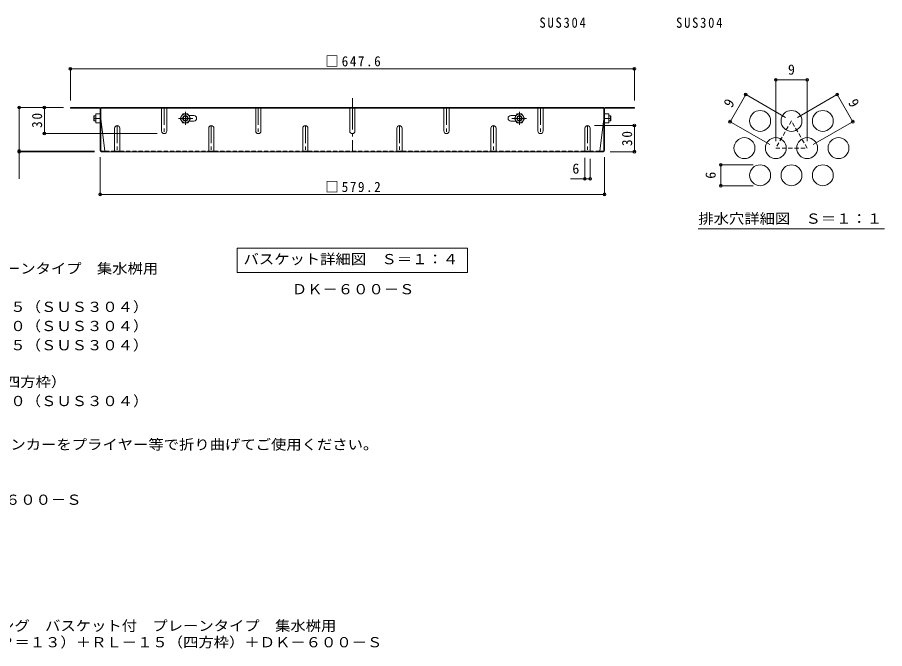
# Model space of a CAD drawing. Units: millimetres at full size, sheet at 1:4, with parts at other scales. Extents: x -953 to 1047, y -779 to 782.
# Drawn here: x 51 to 1047, y -779 to -55 of the extents above; entities that cross this region are included whole.
import ezdxf
from ezdxf.enums import TextEntityAlignment as Align

# ---------------------------------------------------------------- set-up
doc = ezdxf.new("R2010")
doc.units = ezdxf.units.MM
doc.header["$LTSCALE"] = 4
doc.header["$PDMODE"] = 32
doc.header["$PDSIZE"] = 3.2
for name, pattern in [('CHAIN1', [8, 5, -1, 1, -1]), ('CHAIN2', [12, 9, -1, 1, -1]), ('DASHED1', [1.8, 1.2, -0.6])]:
    doc.linetypes.add(name, pattern=pattern)
for name, color, linetype, lineweight in [('A-1_躯体', 3, 'Continuous', 9), ('A-4_その他', 7, 'Continuous', 9), ('A-5_文字', 7, 'Continuous', 9), ('A-7_ハッチ', 2, 'Continuous', 9), ('A-8_記号', 2, 'Continuous', 9), ('A-B_ﾊｯﾁ', 2, 'Continuous', 9), ('D-4_その他', 7, 'Continuous', 9), ('D-5_文字', 7, 'Continuous', 9), ('F-4_F-4ﾚｲﾔ', 7, 'Continuous', 9), ('F-6_F-6ﾚｲﾔ', 2, 'Continuous', 9), ('F-7_F-7ﾚｲﾔ', 2, 'Continuous', 9)]:
    doc.layers.add(name, color=color, linetype=linetype, lineweight=lineweight)
doc.layers.add('F-5_F-5ﾚｲﾔ', color=2, linetype='Continuous')
doc.styles.add('ＭＳ ゴシック', font='')
doc.styles.get('ＭＳ ゴシック').set_extended_font_data('MS Gothic')

msp = doc.modelspace()

# ---------------------------------------------------------------- linework, layer by layer
at = {"layer": 'A-1_躯体'}
for p, q in [((139.592, -167.595), (139.092, -168.095)), ((139.092, -173.095), (139.092, -168.095)), ((139.592, -173.595), (139.592, -167.595)), ((141.292, -167.595), (139.592, -167.595)), ((730.492, -167.595), (732.192, -167.595)), ((732.192, -167.595), (732.692, -168.095)), ((732.192, -173.595), (732.192, -167.595)), ((732.692, -173.095), (732.692, -168.095)), ((139.592, -173.595), (139.092, -173.095)), ((141.292, -173.595), (139.592, -173.595)), ((730.492, -173.595), (732.192, -173.595)), ((732.192, -173.595), (732.692, -173.095))]:
    msp.add_line(p, q, dxfattribs=at)
at = {"layer": 'A-4_その他'}
for p, q in [((112.089, -112.436), (112.089, -150.095)), ((112.089, -113.636), (759.696, -113.636)), ((759.696, -112.436), (759.696, -150.095)), ((52.008, -158.095), (104.089, -158.095)), ((53.208, -158.095), (53.208, -208.095)), ((82.229, -158.095), (82.229, -188.095)), ((760.896, -178.895), (713.892, -178.895)), ((759.696, -178.895), (759.696, -208.895)), ((81.029, -188.095), (211.892, -188.095)), ((52.008, -208.095), (139.759, -208.095)), ((52.008, -208.895), (139.892, -208.895)), ((53.208, -208.095), (53.208, -239.996)), ((760.896, -208.895), (731.892, -208.895)), ((146.292, -259.053), (146.292, -215.295)), ((702.892, -241.219), (702.892, -216.095)), ((708.892, -241.219), (708.892, -216.895)), ((725.492, -259.053), (725.492, -215.295)), ((708.892, -240.019), (686.394, -240.019)), ((146.292, -257.853), (725.492, -257.853))]:
    msp.add_line(p, q, dxfattribs=at)
for p in [(112.089, -113.636), (759.696, -113.636), (53.208, -158.095), (82.229, -158.095), (759.696, -178.895), (82.229, -188.095), (53.208, -208.095), (53.208, -208.895), (759.696, -208.895), (702.892, -240.019), (708.892, -240.019), (146.292, -257.853), (725.492, -257.853), (725.492, -257.853)]:
    msp.add_point(p, dxfattribs=at)
at = {"layer": 'A-5_文字'}
for p, q in [((303.692, -319.53), (568.092, -319.53)), ((568.092, -319.53), (568.092, -347.53))]:
    msp.add_line(p, q, dxfattribs=at)
msp.add_lwpolyline([(303.692, -319.53), (303.692, -347.53), (568.092, -347.53)], dxfattribs=at)
at = {"layer": 'A-7_ハッチ', "linetype": 'CHAIN2'}
msp.add_line((435.892, -147.522), (435.892, -208.895), dxfattribs=at)
at = {"layer": 'A-7_ハッチ'}
for p, q in [((145.492, -158.095), (112.089, -158.095)), ((112.089, -158.095), (112.089, -158.895)), ((145.626, -158.895), (112.089, -158.895)), ((147.092, -207.428), (147.092, -158.095)), ((724.692, -158.095), (147.092, -158.095)), ((724.692, -158.895), (147.092, -158.895)), ((187.093, -158.095), (187.093, -158.895)), ((333.342, -158.095), (333.342, -158.895)), ((404.364, -158.095), (404.364, -158.895)), ((467.421, -158.095), (467.421, -158.895)), ((538.442, -158.095), (538.442, -158.895)), ((684.691, -158.095), (684.691, -158.895)), ((724.692, -207.428), (724.692, -158.095)), ((726.159, -158.895), (759.696, -158.895)), ((726.292, -158.095), (759.696, -158.095)), ((759.696, -158.095), (759.696, -158.895)), ((146.292, -207.295), (146.292, -159.562)), ((253.992, -167.495), (248.052, -167.495)), ((617.792, -167.495), (623.732, -167.495)), ((725.492, -207.295), (725.492, -159.562)), ((147.092, -171.095), (151.704, -208.095)), ((248.052, -173.695), (253.992, -173.695)), ((623.732, -173.695), (617.792, -173.695)), ((724.692, -171.095), (720.08, -208.095)), ((147.759, -208.095), (151.704, -208.095)), ((723.892, -208.895), (147.892, -208.895)), ((724.026, -208.095), (720.08, -208.095))]:
    msp.add_line(p, q, dxfattribs=at)
at = {"layer": 'A-7_ハッチ', "linetype": 'DASHED1'}
for p, q in [((151.704, -208.095), (162.892, -208.095)), ((168.892, -208.095), (270.892, -208.095)), ((276.892, -208.095), (594.892, -208.095)), ((702.892, -208.095), (600.892, -208.095)), ((720.08, -208.095), (708.892, -208.095))]:
    msp.add_line(p, q, dxfattribs=at)
at = {"layer": 'A-7_ハッチ'}
for centre, radius, start, end in [((145.492, -159.695), 1.6, 0, 90), ((145.626, -159.562), 0.667, 0, 90), ((726.292, -159.695), 1.6, 90, 180), ((726.159, -159.562), 0.667, 90, 180), ((253.992, -170.595), 3.1, 270, 90), ((617.792, -170.595), 3.1, 90, 270), ((147.892, -207.295), 1.6, 180, 270), ((147.759, -207.428), 0.667, 180, 270), ((150.904, -208.095), 0.8, 270, 0), ((720.88, -208.095), 0.8, 180, 270), ((723.892, -207.295), 1.6, 270, 0), ((724.026, -207.428), 0.667, 270, 0)]:
    msp.add_arc(centre, radius, start, end, dxfattribs=at)
at = {"layer": 'A-8_記号', "linetype": 'DASHED1'}
for p, q in [((216.892, -159.295), (216.892, -158.095)), ((222.892, -159.295), (222.892, -158.095)), ((324.892, -159.295), (324.892, -158.095)), ((330.892, -159.295), (330.892, -158.095)), ((432.892, -159.295), (432.892, -158.095)), ((438.892, -159.295), (438.892, -158.095)), ((540.892, -159.295), (540.892, -158.095)), ((546.892, -159.295), (546.892, -158.095)), ((648.892, -159.295), (648.892, -158.095)), ((654.892, -159.295), (654.892, -158.095))]:
    msp.add_line(p, q, dxfattribs=at)
at = {"layer": 'A-8_記号'}
for p, q in [((216.892, -185.095), (216.892, -158.895)), ((222.892, -185.095), (222.892, -158.895)), ((324.892, -185.095), (324.892, -158.895)), ((330.892, -185.095), (330.892, -158.895)), ((432.892, -185.095), (432.892, -158.895)), ((438.892, -185.095), (438.892, -158.895)), ((540.892, -185.095), (540.892, -158.895)), ((546.892, -185.095), (546.892, -158.895)), ((648.892, -185.095), (648.892, -158.895)), ((654.892, -185.095), (654.892, -158.895)), ((162.892, -181.895), (162.892, -208.895)), ((168.892, -181.895), (168.892, -208.895)), ((270.892, -181.895), (270.892, -208.895)), ((276.892, -181.895), (276.892, -208.895)), ((378.892, -181.895), (378.892, -208.895)), ((384.892, -181.895), (384.892, -208.895)), ((486.892, -181.895), (486.892, -208.895)), ((492.892, -181.895), (492.892, -208.895)), ((594.892, -181.895), (594.892, -208.895)), ((600.892, -181.895), (600.892, -208.895)), ((702.892, -181.895), (702.892, -208.895)), ((708.892, -181.895), (708.892, -208.895)), ((162.892, -208.095), (168.892, -208.095)), ((270.892, -208.095), (276.892, -208.095)), ((384.892, -208.095), (378.892, -208.095)), ((486.892, -208.095), (492.892, -208.095)), ((594.892, -208.095), (600.892, -208.095)), ((702.892, -208.095), (708.892, -208.095))]:
    msp.add_line(p, q, dxfattribs=at)
at = {"layer": 'A-8_記号', "linetype": 'CHAIN1'}
for p, q in [((219.892, -158.095), (219.892, -188.095)), ((327.892, -158.095), (327.892, -188.095)), ((543.892, -158.095), (543.892, -188.095)), ((651.892, -158.095), (651.892, -188.095)), ((165.892, -178.895), (165.892, -209.295)), ((273.892, -178.895), (273.892, -209.295)), ((381.892, -178.895), (381.892, -209.295)), ((489.892, -178.895), (489.892, -209.295)), ((597.892, -178.895), (597.892, -209.295)), ((705.892, -178.895), (705.892, -208.895))]:
    msp.add_line(p, q, dxfattribs=at)
at = {"layer": 'A-8_記号'}
for centre, start, end in [((165.892, -181.895), 0, 180), ((273.892, -181.895), 0, 180), ((381.892, -181.895), 0, 180), ((489.892, -181.895), 0, 180), ((597.892, -181.895), 0, 180), ((705.892, -181.895), 0, 180), ((219.892, -185.095), 180, 0), ((327.892, -185.095), 180, 0), ((435.892, -185.095), 180, 0), ((543.892, -185.095), 180, 0), ((651.892, -185.095), 180, 0)]:
    msp.add_arc(centre, 3, start, end, dxfattribs=at)
at = {"layer": 'A-B_ﾊｯﾁ'}
for p, q in [((141.292, -175.595), (141.292, -165.595)), ((146.292, -165.595), (141.292, -165.595)), ((238.342, -170.595), (241.229, -165.595)), ((246.955, -165.595), (241.229, -165.595)), ((249.842, -170.595), (246.955, -165.595)), ((621.942, -170.595), (624.829, -165.595)), ((624.829, -165.595), (630.555, -165.595)), ((633.442, -170.595), (630.555, -165.595)), ((725.492, -165.595), (730.492, -165.595)), ((730.492, -175.595), (730.492, -165.595)), ((146.292, -175.595), (141.292, -175.595)), ((146.292, -170.595), (141.725, -170.595)), ((238.342, -170.595), (241.229, -175.595)), ((246.955, -175.595), (241.229, -175.595)), ((249.842, -170.595), (246.955, -175.595)), ((621.942, -170.595), (624.829, -175.595)), ((624.829, -175.595), (630.555, -175.595)), ((633.442, -170.595), (630.555, -175.595)), ((725.492, -170.595), (730.059, -170.595)), ((725.492, -175.595), (730.492, -175.595))]:
    msp.add_line(p, q, dxfattribs=at)
at = {"layer": 'A-B_ﾊｯﾁ', "linetype": 'CHAIN1'}
for p, q in [((244.092, -163.225), (244.092, -177.985)), ((627.692, -163.225), (627.692, -177.985)), ((138.606, -170.595), (141.667, -170.595)), ((252.621, -170.595), (236.113, -170.595)), ((619.164, -170.595), (635.672, -170.595)), ((733.179, -170.595), (730.117, -170.595))]:
    msp.add_line(p, q, dxfattribs=at)
at = {"layer": 'A-B_ﾊｯﾁ'}
for centre, radius in [((244.092, -170.595), 5), ((244.092, -170.595), 3), ((244.092, -170.595), 2.458), ((627.692, -170.595), 5), ((627.692, -170.595), 3), ((627.692, -170.595), 2.458)]:
    msp.add_circle(centre, radius, dxfattribs=at)
for centre, start, end in [((148.725, -168.095), 160.34634, 199.65367), ((723.059, -168.095), 340.34633, 19.65366), ((148.725, -173.095), 160.34634, 199.65367), ((723.059, -173.095), 340.34633, 19.65366)]:
    msp.add_arc(centre, 7.433, start, end, dxfattribs=at)
at = {"layer": 'F-4_F-4ﾚｲﾔ'}
for p, q in [((922.045, -125.162), (922.045, -196.74)), ((922.045, -126.362), (958.045, -126.362)), ((958.045, -125.162), (958.045, -196.74)), ((869.522, -174.416), (887.522, -143.239)), ((886.483, -142.639), (933.117, -169.563)), ((993.608, -142.639), (946.974, -169.563)), ((1010.568, -174.416), (992.568, -143.239)), ((868.483, -173.816), (915.117, -200.74)), ((1011.608, -173.816), (964.974, -200.74)), ((857.765, -223.917), (896.045, -223.917)), ((858.965, -247.917), (858.965, -223.917)), ((857.765, -247.917), (896.045, -247.917))]:
    msp.add_line(p, q, dxfattribs=at)
for p in [(922.045, -126.362), (958.045, -126.362), (887.522, -143.239), (992.568, -143.239), (869.522, -174.416), (1010.568, -174.416), (858.965, -223.917), (858.965, -247.917)]:
    msp.add_point(p, dxfattribs=at)
at = {"layer": 'F-6_F-6ﾚｲﾔ', "linetype": 'DASHED1'}
msp.add_lwpolyline([(940.045, -173.563), (922.045, -204.74), (958.045, -204.74)], close=True, dxfattribs=at)
at = {"layer": 'F-6_F-6ﾚｲﾔ'}
for centre in [(904.045, -173.563), (940.045, -173.563), (976.045, -173.563), (886.045, -204.74), (922.045, -204.74), (958.045, -204.74), (994.045, -204.74), (904.045, -235.917), (940.045, -235.917), (976.045, -235.917)]:
    msp.add_circle(centre, 12, dxfattribs=at)
at = {"layer": 'F-7_F-7ﾚｲﾔ', "color": 7}
msp.add_line((833.045, -297.53), (1047.045, -297.53), dxfattribs=at)

# ---------------------------------------------------------------- texts
at = {"layer": 'A-1_躯体', "color": 2, "style": 'ＭＳ ゴシック', "width": 1.1}
msp.add_text('ＤＫ－６００－Ｓ', height=11.73, dxfattribs=at).set_placement((366.36, -376.04), align=Align.BOTTOM_LEFT)
at = {"layer": 'A-4_その他', "color": 2, "style": 'ＭＳ ゴシック'}
msp.add_text('6', height=11.73, dxfattribs=at).set_placement((688.441, -237.619), align=Align.BOTTOM_LEFT)
at = {"layer": 'A-4_その他', "color": 2, "char_height": 11.73, "attachment_point": 7, "style": 'ＭＳ ゴシック'}
for s, insert in [('\\T1.23;\\W0.95;□647.6', (404.892, -111.236)), ('\\T1.23;\\W0.95;□579.2', (404.892, -255.453))]:
    msp.add_mtext(s, dxfattribs=dict(at, insert=insert))
at = {"layer": 'A-4_その他', "color": 2, "char_height": 11.73, "attachment_point": 7, "rotation": 90, "style": 'ＭＳ ゴシック'}
for insert in [(79.829, -181.595), (757.296, -202.395)]:
    msp.add_mtext('\\T1.27;\\W0.95;30', dxfattribs=dict(at, insert=insert))
at = {"layer": 'A-5_文字', "color": 2, "style": 'ＭＳ ゴシック', "width": 1.1}
msp.add_text('バスケット詳細図\u3000Ｓ＝１：４', height=11.73, dxfattribs=at).set_placement((310.892, -341.53), align=Align.BOTTOM_LEFT)
at = {"layer": 'A-5_文字', "color": 2, "char_height": 11.73, "attachment_point": 7, "style": 'ＭＳ ゴシック'}
for insert in [(650.726, -66.782), (807.585, -66.842)]:
    msp.add_mtext('\\T1.28;\\W0.9;SUS304', dxfattribs=dict(at, insert=insert))
at = {"layer": 'D-4_その他', "color": 2, "style": 'ＭＳ ゴシック', "width": 1.1}
for s, p in [('施工場所の状況に合わせて、アンカーをプライヤー等で折り曲げてご使用ください。', (-203.145, -554.304)), ('ステンレス製バスケット\u3000ＤＫ－６００－Ｓ', (-227.029, -617.689))]:
    msp.add_text(s, height=11.73, dxfattribs=at).set_placement(p, align=Align.BOTTOM_LEFT)
at = {"layer": 'D-5_文字', "color": 2, "style": 'ＭＳ ゴシック', "width": 1.1}
for s, p in [('ステンレス製グレーチング\u3000プレーンタイプ\u3000集水桝用', (-227.029, -352.304)), ('材質：メインバー\u3000ＦＢ４×１５（ＳＵＳ３０４）', (-203.145, -396.304)), ('\u3000\u3000\u3000クロスバー\u3000ＦＢ３×１０（ＳＵＳ３０４）', (-203.145, -418.304)), ('\u3000\u3000\u3000サイドバー\u3000ＦＢ４×１５（ＳＵＳ３０４）', (-203.145, -440.304)), ('ステンレス製受枠\u3000ＲＬ－１５（四方枠）', (-227.029, -482.385)), ('材質：ステンレス鋼板ｔ＝３．０（ＳＵＳ３０４）', (-203.144, -504.385))]:
    msp.add_text(s, height=11.73, dxfattribs=at).set_placement(p, align=Align.BOTTOM_LEFT)
at = {"layer": 'F-4_F-4ﾚｲﾔ', "color": 2, "style": 'ＭＳ ゴシック'}
msp.add_text('9', height=11.73, dxfattribs=at).set_placement((936.045, -123.962), align=Align.BOTTOM_LEFT)
for s, rotation, p in [('9', 60, (874.444, -161.091)), ('9', 300, (1001.647, -154.163)), ('6', 90, (856.565, -239.917))]:
    msp.add_text(s, height=11.73, rotation=rotation, dxfattribs=at).set_placement(p, align=Align.BOTTOM_LEFT)
at = {"layer": 'F-5_F-5ﾚｲﾔ', "style": 'ＭＳ ゴシック', "width": 1.1}
for s, p in [('ステンレス製グレーチング\u3000バスケット付\u3000プレーンタイプ\u3000集水桝用', (-145.731, -762.372)), ('ＳＭＷ\u3000６５１５Ａ（Ｐ＝１３）＋ＲＬ－１５（四方枠）＋ＤＫ－６００－Ｓ', (-145.731, -781.233))]:
    msp.add_text(s, height=11.73, dxfattribs=at).set_placement(p, align=Align.BOTTOM_LEFT)
at = {"layer": 'F-7_F-7ﾚｲﾔ', "style": 'ＭＳ ゴシック', "width": 1.1}
msp.add_text('排水穴詳細図\u3000Ｓ＝１：１', height=11.73, dxfattribs=at).set_placement((833.045, -295.072), align=Align.BOTTOM_LEFT)

doc.saveas('drawing.dxf')
